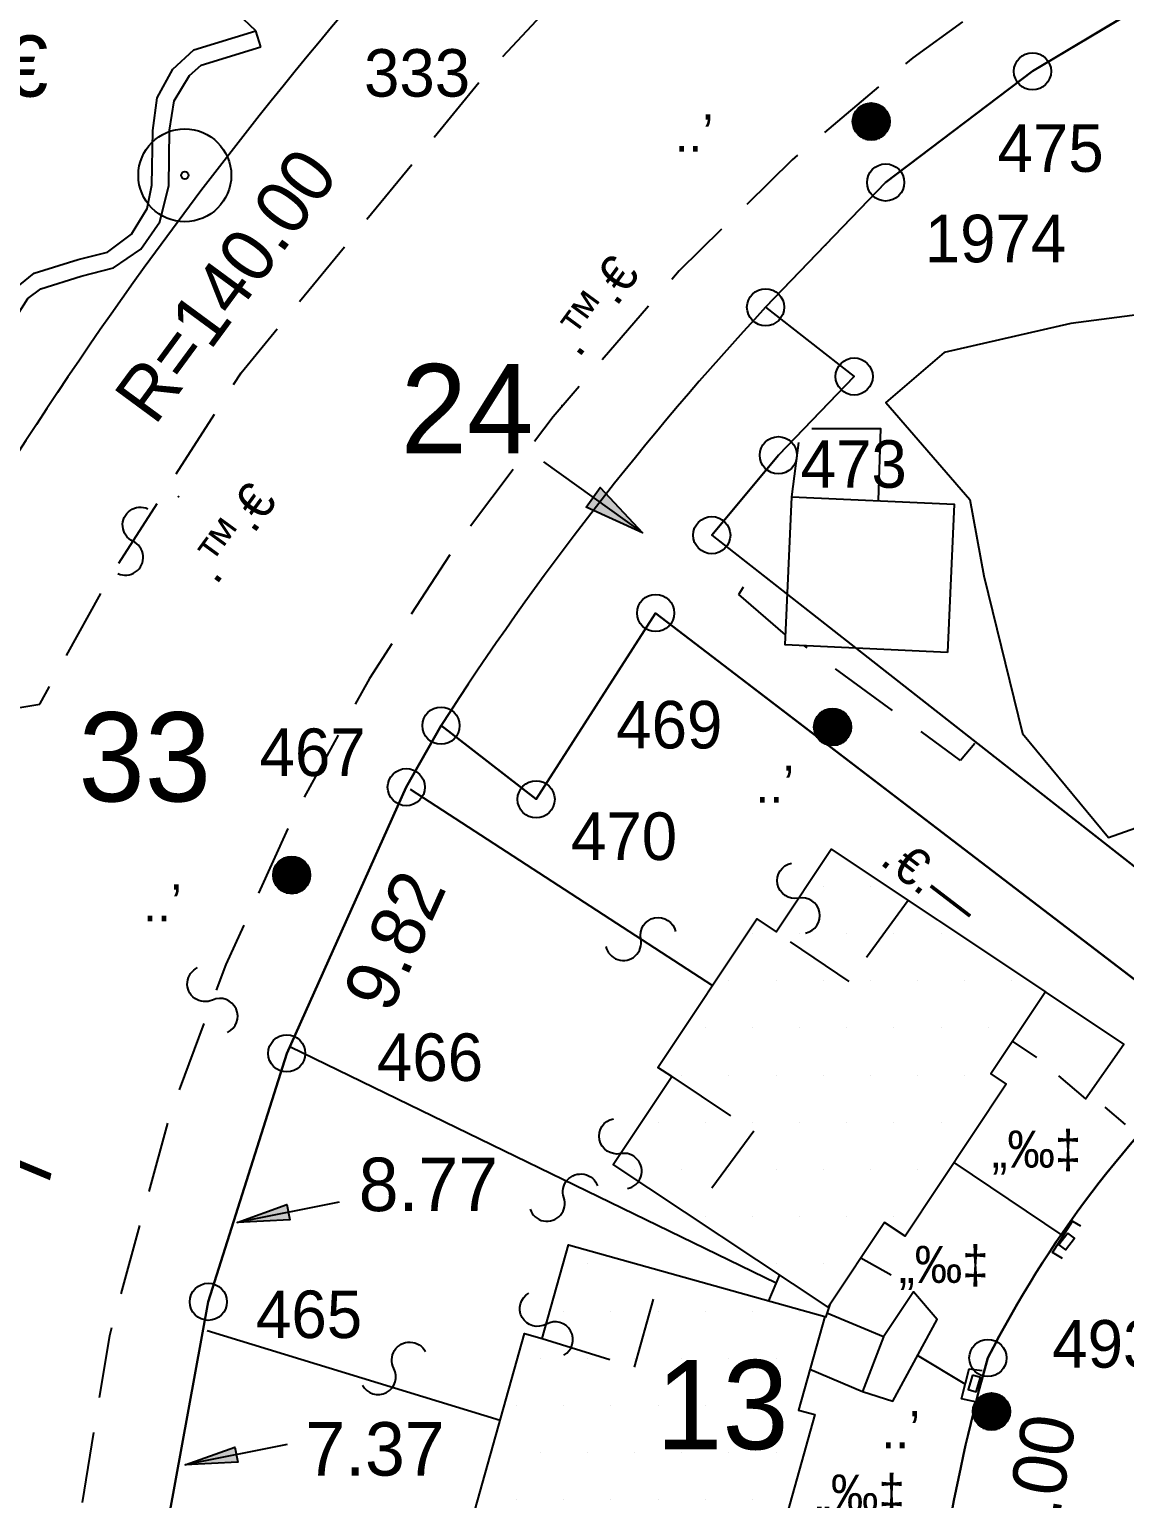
# Model space of a CAD drawing. Extents: x 160399 to 161261, y 619798 to 620526.
# Drawn here: x 160834.09 to 160870.94, y 620128.36 to 620177.8 of the extents above; entities that cross this region are included whole.
import ezdxf
from ezdxf.enums import TextEntityAlignment as Align

# ---------------------------------------------------------------- set-up
doc = ezdxf.new("R2010")
doc.units = 0
doc.header["$LTSCALE"] = 0.3749999999999999
doc.header["$MEASUREMENT"] = 0
doc.linetypes.add('HIDDEN', pattern=[9.524999999999999, 6.35, -3.175])
doc.layers.get('0').update_dxf_attribs({"linetype": 'CONTINUOUS'})
for name, color, linetype in [('FNCP002', 251, 'CONTINUOUS'), ('FNCS012', 3, 'CONTINUOUS'), ('PCLP004', 7, 'CONTINUOUS'), ('PCLS002', 2, 'CONTINUOUS'), ('PCLS007', 4, 'CONTINUOUS'), ('PCLS012', 4, 'CONTINUOUS'), ('PH-BLDH001', 3, 'CONTINUOUS'), ('PH-BLDP001', 3, 'CONTINUOUS'), ('PH-BLDP008', 3, 'CONTINUOUS'), ('PH-BLDP030', 3, 'HIDDEN'), ('PH-BLDP031', 3, 'HIDDEN'), ('PH-FNCP000', 3, 'CONTINUOUS'), ('PH-FNCP006', 3, 'CONTINUOUS'), ('PH-FNCP007', 3, 'CONTINUOUS'), ('PH-LGTS008', 3, 'CONTINUOUS'), ('PH-PHNS006', 3, 'CONTINUOUS'), ('PH-RODP021', 3, 'HIDDEN'), ('PH-RODP026', 3, 'HIDDEN'), ('PH-RODT100', 3, 'HIDDEN'), ('PH-TREP001', 3, 'CONTINUOUS'), ('RODS001', 7, 'CONTINUOUS'), ('RODS004', 3, 'CONTINUOUS'), ('SRVS002', 6, 'CONTINUOUS'), ('SRVS007', 2, 'CONTINUOUS'), ('UD_PCLS008', 11, 'CONTINUOUS')]:
    doc.layers.add(name, color=color, linetype=linetype)
doc.styles.add('HEBTXT', font='hebtxt')

# ---------------------------------------------------------------- blocks, each defined once
blk = doc.blocks.new('*X18')
at = {"color": 0}
for p, q in [((160862.16875, 620148.9375), (160862.16875, 620148.9375)), ((160863.75625, 620148.9375), (160863.75625, 620148.9375)), ((160859.7875, 620147.35), (160859.7875, 620147.35)), ((160861.375, 620147.35), (160861.375, 620147.35)), ((160862.9625, 620147.35), (160862.9625, 620147.35)), ((160864.55, 620147.35), (160864.55, 620147.35)), ((160866.1375, 620147.35), (160866.1375, 620147.35)), ((160858.99375, 620145.7625), (160858.99375, 620145.7625)), ((160860.58125, 620145.7625), (160860.58125, 620145.7625)), ((160862.16875, 620145.7625), (160862.16875, 620145.7625)), ((160863.75625, 620145.7625), (160863.75625, 620145.7625)), ((160865.34375, 620145.7625), (160865.34375, 620145.7625)), ((160866.93125, 620145.7625), (160866.93125, 620145.7625)), ((160868.51875, 620145.7625), (160868.51875, 620145.7625)), ((160858.2, 620144.1749999999), (160858.2, 620144.1749999999)), ((160859.7875, 620144.1749999999), (160859.7875, 620144.1749999999)), ((160861.375, 620144.1749999999), (160861.375, 620144.1749999999)), ((160862.9625, 620144.1749999999), (160862.9625, 620144.1749999999)), ((160864.55, 620144.1749999999), (160864.55, 620144.1749999999)), ((160866.1375, 620144.1749999999), (160866.1375, 620144.1749999999)), ((160867.7249999999, 620144.1749999999), (160867.7249999999, 620144.1749999999)), ((160857.40625, 620142.5875), (160857.40625, 620142.5875)), ((160858.99375, 620142.5875), (160858.99375, 620142.5875)), ((160860.58125, 620142.5875), (160860.58125, 620142.5875)), ((160862.16875, 620142.5875), (160862.16875, 620142.5875)), ((160863.75625, 620142.5875), (160863.75625, 620142.5875)), ((160865.34375, 620142.5875), (160865.34375, 620142.5875)), ((160866.93125, 620142.5875), (160866.93125, 620142.5875)), ((160856.6125, 620141), (160856.6125, 620141)), ((160858.2, 620141), (160858.2, 620141)), ((160859.7875, 620141), (160859.7875, 620141)), ((160861.375, 620141), (160861.375, 620141)), ((160862.9625, 620141), (160862.9625, 620141)), ((160864.55, 620141), (160864.55, 620141)), ((160866.1375, 620141), (160866.1375, 620141)), ((160855.81875, 620139.4125), (160855.81875, 620139.4125)), ((160857.40625, 620139.4125), (160857.40625, 620139.4125)), ((160858.99375, 620139.4125), (160858.99375, 620139.4125)), ((160860.58125, 620139.4125), (160860.58125, 620139.4125)), ((160862.16875, 620139.4125), (160862.16875, 620139.4125)), ((160863.75625, 620139.4125), (160863.75625, 620139.4125)), ((160865.34375, 620139.4125), (160865.34375, 620139.4125)), ((160858.2, 620137.825), (160858.2, 620137.825)), ((160859.7875, 620137.825), (160859.7875, 620137.825)), ((160861.375, 620137.825), (160861.375, 620137.825)), ((160862.9625, 620137.825), (160862.9625, 620137.825)), ((160864.55, 620137.825), (160864.55, 620137.825)), ((160860.58125, 620136.2374999999), (160860.58125, 620136.2374999999)), ((160862.16875, 620136.2374999999), (160862.16875, 620136.2374999999))]:
    blk.add_line(p, q, dxfattribs=at)
blk = doc.blocks.new('*X17')
at = {"color": 0}
for p, q in [((160854.23125, 620136.2374999999), (160854.23125, 620136.2374999999)), ((160855.81875, 620136.2374999999), (160855.81875, 620136.2374999999)), ((160853.4375, 620134.65), (160853.4375, 620134.65)), ((160855.025, 620134.65), (160855.025, 620134.65)), ((160856.6125, 620134.65), (160856.6125, 620134.65)), ((160858.2, 620134.65), (160858.2, 620134.65)), ((160859.7875, 620134.65), (160859.7875, 620134.65)), ((160861.375, 620134.65), (160861.375, 620134.65)), ((160852.64375, 620133.0625), (160852.64375, 620133.0625)), ((160854.23125, 620133.0625), (160854.23125, 620133.0625)), ((160855.81875, 620133.0625), (160855.81875, 620133.0625)), ((160857.40625, 620133.0625), (160857.40625, 620133.0625)), ((160858.99375, 620133.0625), (160858.99375, 620133.0625)), ((160860.58125, 620133.0625), (160860.58125, 620133.0625)), ((160851.85, 620131.475), (160851.85, 620131.475)), ((160853.4375, 620131.475), (160853.4375, 620131.475)), ((160855.025, 620131.475), (160855.025, 620131.475)), ((160856.6125, 620131.475), (160856.6125, 620131.475)), ((160858.2, 620131.475), (160858.2, 620131.475)), ((160859.7875, 620131.475), (160859.7875, 620131.475)), ((160861.375, 620131.475), (160861.375, 620131.475)), ((160851.05625, 620129.8875), (160851.05625, 620129.8875)), ((160852.64375, 620129.8875), (160852.64375, 620129.8875)), ((160854.23125, 620129.8875), (160854.23125, 620129.8875)), ((160855.81875, 620129.8875), (160855.81875, 620129.8875)), ((160857.40625, 620129.8875), (160857.40625, 620129.8875)), ((160858.99375, 620129.8875), (160858.99375, 620129.8875)), ((160860.58125, 620129.8875), (160860.58125, 620129.8875)), ((160851.85, 620128.2999999999), (160851.85, 620128.2999999999)), ((160853.4375, 620128.2999999999), (160853.4375, 620128.2999999999)), ((160855.025, 620128.2999999999), (160855.025, 620128.2999999999)), ((160856.6125, 620128.2999999999), (160856.6125, 620128.2999999999)), ((160858.2, 620128.2999999999), (160858.2, 620128.2999999999)), ((160859.7874999999, 620128.2999999999), (160859.7874999999, 620128.2999999999)), ((160851.05625, 620126.7125), (160851.05625, 620126.7125)), ((160852.64375, 620126.7125), (160852.64375, 620126.7125)), ((160854.23125, 620126.7125), (160854.23125, 620126.7125)), ((160855.81875, 620126.7125), (160855.81875, 620126.7125)), ((160857.40625, 620126.7125), (160857.40625, 620126.7125)), ((160858.99375, 620126.7125), (160858.99375, 620126.7125)), ((160860.58125, 620126.7125), (160860.58125, 620126.7125)), ((160851.85, 620125.125), (160851.85, 620125.125)), ((160853.4375, 620125.125), (160853.4375, 620125.125)), ((160855.025, 620125.125), (160855.025, 620125.125)), ((160856.6125, 620125.125), (160856.6125, 620125.125)), ((160858.2, 620125.125), (160858.2, 620125.125)), ((160854.23125, 620123.5375), (160854.23125, 620123.5375)), ((160855.81875, 620123.5375), (160855.81875, 620123.5375)), ((160857.40625, 620123.5375), (160857.40625, 620123.5375))]:
    blk.add_line(p, q, dxfattribs=at)
blk = doc.blocks.new('*X11')
at = {"color": 0}
for p, q in [((-0.2822010586443644, 0.41275), (0.2822010586443644, 0.41275)), ((-0.2289535979188796, 0.4445), (0.2289535979188796, 0.4445)), ((-0.1522692927021072, 0.47625), (0.1522692927021072, 0.47625)), ((-0.5, 0), (0.5, 0)), ((-0.4989909192560522, 0.03175), (0.4989909192560522, 0.03175)), ((-0.4959513585020209, 0.0635), (0.4959513585020208, 0.0635)), ((-0.4908435977987285, 0.09525), (0.4908435977987285, 0.09525)), ((-0.4836021091765419, 0.127), (0.4836021091765419, 0.127)), ((-0.4741291358902129, 0.15875), (0.4741291358902129, 0.15875)), ((-0.4622875187586185, 0.1905), (0.4622875187586185, 0.1905)), ((-0.4478894255282212, 0.22225), (0.4478894255282212, 0.22225)), ((-0.4306785344082057, 0.254), (0.4306785344082057, 0.254)), ((-0.4103010327795922, 0.28575), (0.4103010327795922, 0.28575)), ((-0.3862560679135021, 0.3175), (0.3862560679135021, 0.3175)), ((-0.3578050272145432, 0.34925), (0.3578050272145432, 0.34925)), ((-0.3237885112229895, 0.381), (0.3237885112229895, 0.381)), ((-0.4989909192560522, -0.03175), (0.4989909192560522, -0.03175)), ((-0.4959513585020209, -0.0635), (0.4959513585020208, -0.0635)), ((-0.4908435977987285, -0.09525), (0.4908435977987285, -0.09525)), ((-0.4836021091765419, -0.127), (0.4836021091765419, -0.127)), ((-0.4741291358902129, -0.15875), (0.4741291358902129, -0.15875)), ((-0.4622875187586185, -0.1905), (0.4622875187586185, -0.1905)), ((-0.4478894255282212, -0.22225), (0.4478894255282212, -0.22225)), ((-0.4306785344082057, -0.254), (0.4306785344082057, -0.254)), ((-0.4103010327795922, -0.28575), (0.4103010327795922, -0.28575)), ((-0.3862560679135021, -0.3175), (0.3862560679135021, -0.3175)), ((-0.3578050272145432, -0.34925), (0.3578050272145432, -0.34925)), ((-0.3237885112229895, -0.381), (0.3237885112229895, -0.381)), ((-0.2822010586443644, -0.41275), (0.2822010586443644, -0.41275)), ((-0.2289535979188796, -0.4445), (0.2289535979188796, -0.4445)), ((-0.1522692927021072, -0.47625), (0.1522692927021072, -0.47625))]:
    blk.add_line(p, q, dxfattribs=at)
blk = doc.blocks.new('LGTS008')
blk.add_circle((0, 0), 0.5)
blk.add_blockref('*X11', (0, 0))
at = {"style": 'HEBTXT', "flags": 8}
blk.add_attdef('DESC', text='', height=1.5, dxfattribs=at).set_placement((-3.815126273058195, -0.6481117895361033), align=Align.CENTER)
at = {"style": 'HEBTXT', "flags": 9}
blk.add_attdef('ID', (0, -2.842750834517413), '', height=1.5, dxfattribs=at)
blk = doc.blocks.new('PHNS006')
at = {"layer": 'PH-PHNS006', "flags": 128}
blk.add_lwpolyline([(-0.5, -0.3125), (0.5, -0.3125), (0.5, 0.25), (-0.5, 0.25), (-0.5, -0.3125)], dxfattribs=at)
blk = doc.blocks.new('FNCS012')
blk.add_circle((0, 0), 0.001)
blk = doc.blocks.new('RODS004')
blk.add_circle((0, 0), 0.001)
blk = doc.blocks.new('SRVS002')
for radius in [1.25, 0.1]:
    blk.add_circle((0, 0), radius)
blk = doc.blocks.new('PCLS002')
blk.add_lwpolyline([(-0.8485281374238571, -0.8485281374238571, 1), (0, 0, -1), (0.8485281374238571, 0.8485281374238571, -1)], format="xyb")
blk = doc.blocks.new('PCLS008')
at = {"style": 'HEBTXT', "flags": 1}
blk.add_attdef('CAPTION', text='', height=1.5, dxfattribs=at).set_placement((-0.1651017121039331, -14.19119258294813), align=Align.CENTER)
blk = doc.blocks.new('SRVS007')
blk.add_circle((0, 0), 0.5)
at = {"style": 'HEBTXT'}
blk.add_attdef('NAME', text='', height=1.8, dxfattribs=at).set_placement((-0.01061771158461622, -2.996116567604858), align=Align.CENTER)
for tag, flags, p in [('KIND', 1, (1.110223024625157e-16, -6.042079831357224, -0.001)), ('HEIGHT', 1, (1.040834085586084e-16, -7.999999999999998, -0.001)), ('SOURCE-CODE', 9, (1.110223024625157e-16, -9.957920168642774, -0.001)), ('MARK-CODE', 9, (1.110223024625157e-16, -11.91584033728554, -0.0009999999999999998))]:
    blk.add_attdef(tag, text='', height=1.8, dxfattribs=dict(at, flags=flags)).set_placement(p, align=Align.CENTER)
blk = doc.blocks.new('PCLS007')
blk.add_circle((0, 0), 0.003125)
blk = doc.blocks.new('PCLS010')
blk.add_lwpolyline([(0.7499960592755787, -0.002431269442663295), (5.749996059275579, -0.002431269442663295), (3.249996059275579, 0.4975687305573367), (3.249996059275579, -0.5024312694426633), (5.749996059275579, -0.002431269442663295)])
blk.add_solid([(3.249996059275579, -0.5024312694426633), (3.249996059275579, 0.4975687305573367), (5.749996059275579, -0.002431269442663295)])
blk = doc.blocks.new('RODS001')
blk.add_circle((0, 0), 0.001)

msp = doc.modelspace()

# ---------------------------------------------------------------- linework, layer by layer
at = {"layer": 'FNCP002', "flags": 128}
msp.add_lwpolyline([(160924.6, 620194.59), (160894.87, 620188.17), (160885.2, 620185.44), (160876.26, 620181.44), (160867.84, 620176.39), (160862.9, 620172.65), (160858.86, 620168.45), (160861.84, 620166.12), (160859.29, 620163.47), (160857.05, 620160.78), (160875.96, 620145.94)], dxfattribs=at)
msp.add_lwpolyline([(160864.74, 620089.11), (160863.62, 620109.99), (160864.3, 620121.15, -0.05423491042838841), (160866.34, 620133.09, -0.09047541799776362), (160874.28, 620143.53), (160855.16, 620158.16), (160851.14, 620151.89), (160847.94, 620154.37), (160846.77, 620152.3), (160842.75, 620143.34), (160840.11, 620134.98), (160838.78, 620127.73), (160838.18, 620119.92, 0.05411386428547276)], format="xyb", dxfattribs=at)
at = {"layer": 'PCLP004'}
for p, q in [((160867.84, 620176.39), (160876.26, 620181.44)), ((160862.9, 620172.65), (160867.84, 620176.39)), ((160858.8599999789, 620168.4500000164), (160862.9, 620172.65)), ((160858.8599999789, 620168.4500000164), (160861.84, 620166.12)), ((160859.29, 620163.47), (160861.84, 620166.12)), ((160857.05, 620160.78), (160859.29, 620163.47)), ((160857.05, 620160.78), (160875.96, 620145.94)), ((160851.14, 620151.89), (160855.16, 620158.16)), ((160855.16, 620158.16), (160874.28, 620143.53)), ((160846.77, 620152.3), (160847.9399997738, 620154.3699995999)), ((160847.9399997738, 620154.3699995999), (160851.14, 620151.89)), ((160842.75, 620143.34), (160846.77, 620152.3)), ((160840.11, 620134.98), (160842.75, 620143.34)), ((160838.78, 620127.73), (160840.11, 620134.98))]:
    msp.add_line(p, q, dxfattribs=at)
for centre, radius, start, end in [((160951.4462928065, 620087.8096849095), 139.9999999996648, 139.4366832742849, 147.8301568952172), ((160934.1234517014, 620098.8034597225), 102.5437845024917, 137.2197523063664, 147.1882137347923), ((160898.9214734275, 620116.5499331133), 36.53937905728564, 132.4061219001808, 153.0852583639297), ((160920.1964592712, 620117.7441225449), 56.00012643106428, 164.0956100639577, 176.5131702202768)]:
    msp.add_arc(centre, radius, start, end, dxfattribs=at)
at = {"layer": 'PH-BLDP001'}
for points in [[(160860.963, 620134.797, 40.415), (160853.737, 620139.605, 39.994), (160855.702, 620142.559, 41.81399999999999), (160855.24, 620142.866, 41.681), (160858.565, 620147.863, 41.59399999999999), (160859.214, 620147.4310000001, 41.661), (160861.066, 620150.2150000001, 39.759), (160868.277, 620145.417, 40.328), (160866.434, 620142.647, 42.062), (160866.958, 620142.299, 41.58), (160863.558, 620137.189, 41.627), (160862.862, 620137.652, 41.627), (160862.862, 620137.652, 41.627), (160860.963, 620134.797, 40.415)], [(160857.171, 620122.115, 40.67), (160848.91, 620124.426, 40.328), (160849.836, 620127.7390000001, 41.989), (160849.079, 620127.951, 41.989), (160850.746, 620133.9110000001, 41.989), (160851.349, 620133.7420000001, 41.928), (160852.231, 620136.895, 40.349), (160860.85, 620134.4850000001, 42.14899999999999), (160859.969, 620131.337, 42.142), (160860.52, 620131.1830000001, 42.142), (160858.862, 620125.256, 41.895), (160858.109, 620125.4670000001, 41.895), (160858.109, 620125.4670000001, 41.895), (160857.171, 620122.115, 40.67)]]:
    msp.add_polyline3d(points, close=True, dxfattribs=at)
at = {"layer": 'PH-BLDP008'}
for points in [[(160860.421, 620164.373, 34.833), (160862.724, 620164.372, 34.833), (160862.649, 620161.941, 35.38800000000001)], [(160859.747, 620162.0730000001, 35.288), (160859.98, 620163.8960000001, 34.833)]]:
    msp.add_polyline3d(points, dxfattribs=at)
for points in [[(160864.98, 620156.836, 35.596), (160859.52, 620157.0850000001, 35.596), (160859.747, 620162.0730000001, 35.556), (160865.207, 620161.8250000001, 35.556), (160865.207, 620161.8250000001, 35.556), (160864.98, 620156.836, 35.596)], [(160862.123, 620131.966, 35.716), (160863.147, 620131.632, 35.716), (160864.631, 620134.385, 35.716), (160863.84, 620135.3150000001, 35.716), (160862.824, 620133.801, 35.716), (160862.123, 620131.966, 35.716)]]:
    msp.add_polyline3d(points, close=True, dxfattribs=at)
at = {"layer": 'PH-BLDP030'}
for points in [[(160863.663, 620148.4870000001, 40.402), (160861.669, 620145.755, 41.768), (160859.214, 620147.4310000001, 41.768)], [(160855.702, 620142.559, 41.768), (160858.461, 620140.719, 41.674), (160856.355, 620137.863, 40.288)], [(160851.349, 620133.7420000001, 40.288), (160854.451, 620132.7760000001, 40.911), (160855.357, 620136.0210000001, 40.596)]]:
    msp.add_polyline3d(points, dxfattribs=at)
at = {"layer": 'PH-BLDP031'}
for points in [[(160859.329, 620135.8840000001, 40.402), (160858.954, 620135.015, 40.402)], [(160861.022, 620134.886, 40.643), (160860.876, 620134.4550000001, 40.643)]]:
    msp.add_polyline3d(points, dxfattribs=at)
at = {"layer": 'PH-FNCP000'}
for points in [[(160832.949, 620165.511, 33.942), (160832.874, 620167.05, 33.942), (160832.983, 620168.061, 33.942), (160833.468, 620168.9550000001, 33.942), (160834.25, 620169.5950000001, 33.942), (160835.729, 620170.0580000001, 33.942), (160836.714, 620170.305, 33.942), (160837.53, 620170.907, 33.942), (160838.055, 620171.775, 33.942), (160838.211, 620172.564, 33.942), (160838.243, 620174.398, 33.942), (160838.393, 620175.4920000001, 33.942), (160838.918, 620176.463, 33.942), (160839.626, 620177.1100000001, 33.942), (160841.707, 620177.755, 33.942)], [(160841.875, 620177.213, 33.675), (160841.707, 620177.755, 33.675)], [(160833.515, 620165.5380000001, 33.942), (160833.44, 620167.089, 33.942), (160833.555, 620167.9820000001, 33.942), (160834.039, 620168.741, 33.942), (160834.474, 620169.071, 33.942), (160835.833, 620169.496, 33.942), (160836.918, 620169.7740000001, 33.942), (160837.839, 620170.41, 33.942), (160838.482, 620171.326, 33.942), (160838.778, 620172.5480000001, 33.942), (160838.81, 620174.4060000001, 33.942), (160838.959, 620175.393, 33.942), (160839.478, 620176.245, 33.942), (160839.875, 620176.594, 33.942), (160841.875, 620177.213, 33.942)], [(160868.714, 620142.582, 35.241), (160869.625, 620141.8130000001, 35.241), (160870.909, 620143.648, 35.241), (160868.277, 620145.417, 35.241)], [(160867.99, 620143.197, 35.194), (160867.167, 620143.7490000001, 35.188)], [(160870.971, 620140.9500000001, 34.759), (160870.288, 620141.532, 34.351)], [(160868.87, 620137.1980000001, 34.86), (160865.21, 620139.6730000001, 34.86)], [(160868.846, 620136.437, 0), (160868.512, 620136.6440000001, 0), (160869.187, 620137.689, 0), (160869.461, 620137.542, 0)], [(160863.084, 620135.876, 35.736), (160862.06, 620136.446, 35.736)], [(160862.824, 620133.801, 35.669), (160860.925, 620134.601, 35.669)], [(160865.577, 620132.2030000001, 35.01300000000001), (160863.976, 620133.169, 36.178)], [(160860.353, 620132.7080000001, 35.723), (160862.123, 620131.966, 35.723)], [(160866.066, 620131.581, 34.926), (160865.45, 620131.7150000001, 34.926), (160865.71, 620132.719, 34.926), (160866.145, 620132.6730000001, 34.926)]]:
    msp.add_polyline3d(points, dxfattribs=at)
at = {"layer": 'PH-FNCP006'}
msp.add_polyline3d([(160842.873, 620143.5650000001, 34.98), (160859.212, 620135.6140000001, 34.98)], dxfattribs=at)
at = {"layer": 'PH-FNCP007'}
for points in [[(160846.9, 620152.231, 34.398), (160857.074, 620145.622, 34.103)], [(160840.071, 620134.0140000001, 34.98), (160849.93, 620130.995, 34.98)]]:
    msp.add_polyline3d(points, dxfattribs=at)
at = {"layer": 'PH-RODP021', "flags": 128}
for points in [[(160892, 620297.109), (160864.639, 620292.06), (160842.458, 620288.2910000001), (160817.974, 620284.3990000001), (160794.42, 620281.2320000001), (160792.78, 620281.143), (160777.902, 620278.2910000001), (160766.296, 620276.0380000001), (160755.581, 620273.8990000001), (160732.106, 620272.1710000001), (160728.645, 620271.7860000001), (160726.281, 620271.219), (160724.04, 620270.278), (160721.98, 620268.9870000001), (160720.496, 620267.7220000001), (160718.195, 620265.116), (160717.139, 620262.819), (160716.452, 620260.385), (160716.151, 620257.875), (160716.263, 620255.187), (160718.52, 620239.926), (160723.117, 620212.598), (160731.524, 620162.0780000001), (160738.579, 620119.001), (160744.217, 620080.8030000001), (160744.614, 620078.1120000001), (160745.121, 620075.8330000001), (160746.003, 620073.672), (160747.74, 620071.0530000001), (160749.426, 620069.299), (160751.373, 620067.8400000001), (160753.529, 620066.714), (160755.778, 620065.966), (160758.804, 620065.6900000001), (160761.841, 620065.809), (160763.49, 620066.04), (160764.526, 620067.52), (160778.776, 620069.4680000001), (160780.205, 620070.113), (160781.429, 620071.0930000001), (160782.37, 620072.3470000001), (160782.962, 620073.7760000001), (160781.469, 620088.763), (160781.036, 620089.731), (160780.279, 620090.4750000001), (160779.304, 620090.892), (160778.455, 620090.949), (160765.644, 620089.0630000001), (160764.04, 620100.515), (160763.05, 620100.287), (160760.517, 620117.997), (160764.352, 620118.657), (160764.693, 620119.052), (160764.759, 620119.802), (160763.909, 620127.5390000001), (160763.613, 620128.2490000001), (160763.151, 620128.402), (160759.56, 620127.878), (160756.207, 620145.8740000001), (160771.44, 620148.6730000001), (160772.828, 620139.403), (160770.05, 620138.9580000001), (160769.408, 620138.6630000001), (160769.201, 620138.148), (160769.215, 620137.5390000001), (160769.59, 620137.084), (160769.978, 620136.7890000001), (160770.788, 620136.797), (160773.787, 620137.221), (160774.516, 620137.865), (160774.857, 620138.186), (160775.024, 620138.829), (160775.11, 620139.4180000001), (160774.982, 620140.201), (160770.775, 620166.1640000001), (160770.666, 620167.831), (160770.451, 620168.8080000001), (160769.928, 620169.4230000001), (160769.419, 620169.7980000001), (160768.489, 620169.797), (160761.588, 620168.807), (160757.161, 620200.473), (160761.719, 620201.28), (160761.362, 620203.643), (160771.803, 620205.0850000001), (160774.431, 620187.02), (160771.185, 620186.388), (160770.301, 620186.0390000001), (160770.255, 620185.5430000001), (160770.349, 620185.081), (160770.945, 620184.721), (160771.481, 620184.694), (160775.858, 620185.381), (160776.492, 620180.241), (160772.048, 620179.42), (160771.245, 620179.145), (160771.205, 620178.6490000001), (160771.36, 620178.228), (160775.661, 620174.376), (160781.545, 620137.55), (160782.418, 620136.978), (160783.721, 620136.782), (160786.566, 620137.24), (160787.142, 620137.537), (160787.449, 620138.419), (160787.214, 620139.2420000001), (160786.728, 620139.6780000001), (160786.08, 620139.755), (160785.754, 620139.636), (160783.124, 620138.997), (160778.794, 620166.305), (160793.82, 620168.7220000001), (160796.838, 620148.3150000001), (160793.505, 620147.836), (160792.992, 620147.591), (160792.762, 620147.071), (160792.81, 620146.738), (160794.318, 620137.3), (160794.617, 620136.7740000001), (160795.176, 620136.544), (160795.617, 620136.626), (160798.609, 620136.983), (160799.175, 620132.4580000001), (160795.14, 620131.685), (160794.553, 620131.4480000001), (160794.221, 620130.91), (160794.204, 620130.5190000001), (160795.039, 620124.381), (160795.083, 620123.795), (160795.487, 620123.368), (160796.305, 620123.378), (160800.442, 620123.724), (160804.031, 620094.005), (160788.83, 620092.0630000001), (160788.108, 620091.55), (160787.681, 620090.7740000001), (160787.607, 620090.1070000001), (160789.219, 620076.6070000001), (160789.582, 620075.202), (160790.31, 620073.947), (160791.348, 620072.934), (160792.621, 620072.2370000001), (160794.034, 620071.908), (160795.241, 620071.9330000001), (160807.624, 620073.517), (160809.004, 620072.327), (160816.668, 620073.579), (160818.945, 620074.407), (160821.058, 620075.594), (160822.951, 620077.106), (160824.574, 620078.905), (160825.885, 620080.944), (160826.848, 620083.167), (160827.438, 620085.517), (160827.64, 620087.932), (160827.558, 620089.5210000001), (160827.395, 620092.4870000001), (160825.17, 620094.513), (160824.131, 620125.044), (160825.22, 620131.8150000001), (160826.696, 620138.511), (160828.553, 620145.113), (160829.693, 620148.572), (160832.331, 620154.733), (160834.44, 620155.0970000001), (160836.812, 620159.39), (160841.211, 620166.2420000001), (160849.335, 620176.157), (160851.997, 620179.0040000001), (160852.242, 620181.7890000001), (160859.654, 620187.513), (160868.324, 620193.2180000001), (160871.19, 620192.3030000001), (160877.572, 620196.5800000001), (160884.423, 620200.937), (160898.172, 620203.1630000001)], [(160898.078, 620191.875), (160892.633, 620190.7320000001), (160887.283, 620189.2080000001), (160882.054, 620187.309), (160877.362, 620185.233), (160872.643, 620182.7740000001), (160868.119, 620179.973), (160863.814, 620176.8450000001), (160859.753, 620173.407), (160855.957, 620169.6780000001), (160851.715, 620164.7660000001), (160848.462, 620160.4720000001), (160845.531, 620155.952), (160842.938, 620151.23), (160840.697, 620146.332), (160838.82, 620141.283), (160836.782, 620133.832), (160835.86, 620128.1830000001), (160835.329, 620122.484), (160835.191, 620116.762), (160835.694, 620108.446), (160836.456, 620095.1730000001), (160834.617, 620092.9280000001), (160835.146, 620085.887), (160836.053, 620082.018), (160837.07, 620080.3300000001), (160838.402, 620078.8770000001), (160839.997, 620077.7180000001), (160841.79, 620076.8990000001), (160843.495, 620076.4820000001), (160859.399, 620077.762), (160861.098, 620078.316), (160862.633, 620079.229), (160863.932, 620080.456), (160864.93, 620081.937), (160865.639, 620083.839), (160865.538, 620085.111), (160864.855, 620085.1240000001)]]:
    msp.add_lwpolyline(points, dxfattribs=at)
at = {"layer": 'PH-RODP026', "flags": 128}
for points in [[(160841.707, 620177.755), (160828.127, 620190.608), (160821.407, 620197.27)], [(160859.536, 620157.429), (160857.956, 620158.778), (160858.471, 620159.6290000001)], [(160865.899, 620153.765), (160865.418, 620153.202), (160860.17, 620157.055)]]:
    msp.add_lwpolyline(points, dxfattribs=at)
at = {"layer": 'PH-TREP001'}
msp.add_polyline3d([(160867.499, 620154.108, 35.736), (160870.4, 620150.609, 35.736), (160875.098, 620152.267, 35.743), (160878.871, 620155.262, 35.783), (160875.942, 620159.2690000001, 35.79), (160875.102, 620163.7200000001, 35.797), (160871.972, 620168.2760000001, 35.76300000000001), (160869.134, 620167.905, 35.656), (160864.864, 620166.9310000001, 35.067), (160862.911, 620165.2420000001, 34.739), (160865.732, 620161.978, 34.826), (160866.209, 620159.408, 35.181), (160867.499, 620154.108, 35.174)], close=True, dxfattribs=at)

# ---------------------------------------------------------------- block references
at = {"layer": 'FNCS012'}
ref = msp.add_blockref('FNCS012', (160866.1276466032, 620149.7679147592), dxfattribs=dict(at, xscale=1.25, yscale=1.25, zscale=1.25, rotation=322.5779627275338))
ref.add_attrib('FENCE_TYPE', '.€.—', dxfattribs={"layer": '0', "height": 1.25, "rotation": 322.5779627275338, "style": 'HEBTXT', "flags": 8}).set_placement((160864.0617657214, 620148.668325246), align=Align.CENTER)
at = {"layer": 'PCLS002'}
for p, rotation in [((160837.5743221905, 620160.5774134235, 31.614), 20.05363304080892), ((160859.9695587593, 620148.5667859536, 40.88504278608066), 56.36696209645522), ((160854.6609801591, 620147.1894904786, 34.17296666533056), 326.9923670759744), ((160840.2522742862, 620145.1357186316, 32.619), 69.60704121231879), ((160853.9768338059, 620139.9655440522, 40.21613614590802), 56.36815987246764), ((160852.073081622, 620138.486166079, 34.98), 334.0511906739616), ((160851.4849779505, 620134.2280980477, 41.68456555117568), 74.37190913688576), ((160846.3563092399, 620132.7404223473, 34.98), 342.9744862624117)]:
    msp.add_blockref('PCLS002', p, dxfattribs=dict(at, rotation=rotation))
at = {"layer": 'PCLS007'}
for name, p, xscale, yscale, zscale, rotation in [('PCLS007', (160865.3699, 620174.52), 1.25, 1.25, 1.25, 37.12881805794252), ('PCLS007', (160860.8799, 620170.54995), 1.25, 1.25, 1.25, 46.11308118144121), ('PCLS007', (160860.3499, 620167.2849000001), 1.25, 1.25, 1.25, 321.9788878520996), ('PCLS007', (160860.56495, 620164.7949000001), 1.25, 1.25, 1.25, 46.10282874767581), ('PCLS007', (160858.16995, 620162.1249500001), 1.25, 1.25, 1.25, 50.21308048582662), ('PCLS007', (160853.15, 620155.025), 1.25, 1.25, 1.25, 57.33410546484312), ('PCLS007', (160847.35495, 620153.33495), 1.25, 1.25, 1.25, 60.52082751385376), ('PCLS007', (160849.54, 620153.12995), 1.25, 1.25, 1.25, 322.2254343267698), ('PCLS007', (160866.5049, 620153.35995), 1.25, 1.25, 1.25, 321.8760546232837), ('PCLS007', (160864.71995, 620150.845), 1.25, 1.25, 1.25, 322.5778181013198), ('PCLS010', (160845.0255185522, 620138.4425235766), 0.6985923620522954, -0.5176743195625022, 0.6985923620522954, 191.3175474369953), ('PCLS010', (160843.2751539323, 620130.281227307), 0.6985923620522954, -0.5176743195625022, 0.6985923620522954, 191.3175474369953)]:
    msp.add_blockref(name, p, dxfattribs=dict(at, xscale=xscale, yscale=yscale, zscale=zscale, rotation=rotation))
ref = msp.add_blockref('PCLS007', (160844.75995, 620147.81995), dxfattribs=dict(at, xscale=1.25, yscale=1.25, zscale=1.25, rotation=65.83687101947162))
ref.add_attrib('FRONT-LEN', '9.82', dxfattribs={"layer": '0', "height": 1.8, "rotation": 65.83687101901937, "style": 'HEBTXT'}).set_placement((160847.1888182118, 620146.7733431326), align=Align.CENTER)
ref = msp.add_blockref('PCLS007', (160841.42995, 620139.1599000002), dxfattribs=dict(at, xscale=1.25, yscale=1.25, zscale=1.25))
ref.add_attrib('FRONT-LEN', '8.77', dxfattribs={"layer": '0', "height": 1.8, "rotation": 1.54583863072235e-09, "style": 'HEBTXT'}).set_placement((160847.5137908513, 620138.0316433313), align=Align.CENTER)
ref = msp.add_blockref('PCLS007', (160839.4448999999, 620131.3549), dxfattribs=dict(at, xscale=1.25, yscale=1.25, zscale=1.25))
ref.add_attrib('FRONT-LEN', '7.37', dxfattribs={"layer": '0', "height": 1.8, "rotation": 359.9999999990526, "style": 'HEBTXT'}).set_placement((160845.7189459, 620129.130534398), align=Align.CENTER)
at = {"layer": 'PCLS012'}
ref = msp.add_blockref('PCLS007', (160838.7126723644, 620170.822484427), dxfattribs=dict(at, xscale=1.25, yscale=1.25, zscale=1.25, rotation=53.63364498180857))
ref.add_attrib('FRONT-LEN', 'R=140.00', dxfattribs={"layer": '0', "height": 1.8, "rotation": 53.6336449839454, "style": 'HEBTXT'}).set_placement((160841.4244923825, 620168.6629247048), align=Align.CENTER)
at = {"layer": 'PCLS012', "xscale": 1.25, "yscale": 1.25, "zscale": 1.25}
for p, rotation in [((160853.09354931, 620161.6475324499), 52.20423680862464), ((160869.8376058963, 620138.6691434244), 52.74595439597889)]:
    msp.add_blockref('PCLS007', p, dxfattribs=dict(at, rotation=rotation))
at = {"layer": 'PCLS012'}
ref = msp.add_blockref('PCLS007', (160864.9961222139, 620127.1752692913), dxfattribs=dict(at, xscale=1.25, yscale=1.25, zscale=1.25, rotation=80.30431041463663))
ref.add_attrib('FRONT-LEN', 'R=56.00', dxfattribs={"layer": '0', "height": 1.8, "rotation": 80.3043104147477, "style": 'HEBTXT'}).set_placement((160868.543975089, 620126.4777054688), align=Align.CENTER)
at = {"layer": 'PH-BLDH001'}
for name in ['*X18', '*X17']:
    msp.add_blockref(name, (-1.369999999995343, 0.02000000001862645), dxfattribs=at)
at = {"layer": 'PH-LGTS008'}
ref = msp.add_blockref('LGTS008', (160862.414, 620174.7000000001, 32.938), dxfattribs=dict(at, xscale=1.25, yscale=1.25, zscale=1.25))
ref.add_attrib('DESC', '..’', dxfattribs={"layer": '0', "height": 1.25, "style": 'HEBTXT', "flags": 8}).set_placement((160856.4528651984, 620173.687325329), align=Align.CENTER)
ref = msp.add_blockref('LGTS008', (160861.113, 620154.3230000001, 33.3), dxfattribs=dict(at, xscale=1.25, yscale=1.25, zscale=1.25))
ref.add_attrib('DESC', '..’', dxfattribs={"layer": '0', "height": 1.25, "style": 'HEBTXT', "flags": 8}).set_placement((160859.1715789478, 620151.776212849), align=Align.CENTER)
ref = msp.add_blockref('LGTS008', (160842.917, 620149.3400000001, 33.407), dxfattribs=dict(at, xscale=1.25, yscale=1.25, zscale=1.25))
ref.add_attrib('DESC', '..’', dxfattribs={"layer": '0', "height": 1.25, "style": 'HEBTXT', "flags": 8}).set_placement((160838.5704772688, 620147.7789447126), align=Align.CENTER)
ref = msp.add_blockref('LGTS008', (160866.461, 620131.287, 33.474), dxfattribs=dict(at, xscale=1.25, yscale=1.25, zscale=1.25))
ref.add_attrib('DESC', '..’', dxfattribs={"layer": '0', "height": 1.25, "style": 'HEBTXT', "flags": 8}).set_placement((160863.4098664429, 620130.0533924802), align=Align.CENTER)
at = {"layer": 'PH-PHNS006', "xscale": 0.5, "yscale": 0.5, "zscale": 0.5}
for p, rotation in [((160869, 620136.9990000001, 35.067), 233.180014), ((160865.898, 620132.224, 34.88), 253.49284)]:
    msp.add_blockref('PHNS006', p, dxfattribs=dict(at, rotation=rotation))
at = {"layer": 'RODS001'}
ref = msp.add_blockref('RODS001', (160822.739071465, 620134.365203916), dxfattribs=dict(at, rotation=77.41001854531036))
ref.add_attrib('STREET-NAME', "' 17.00 ‡…˜ ˜ƒ", dxfattribs={"layer": '0', "color": 11, "height": 2, "rotation": 77.41001854531036, "style": 'HEBTXT'}).set_placement((160832.6138516736, 620132.1828444314), align=Align.CENTER)
at = {"layer": 'RODS004'}
ref = msp.add_blockref('RODS004', (160852.0069600102, 620165.1447826278), dxfattribs=dict(at, xscale=1.25, yscale=1.25, zscale=1.25, rotation=53.82930522634558))
ref.add_attrib('COVER_TYPE', '.™.€', dxfattribs={"layer": '0', "height": 1.25, "rotation": 53.82930522634558, "style": 'HEBTXT', "flags": 8}).set_placement((160853.6221180316, 620168.141448365), align=Align.CENTER)
ref = msp.add_blockref('RODS004', (160839.1065928235, 620162.0752392863), dxfattribs=dict(at, xscale=1.25, yscale=1.25, zscale=1.25, rotation=53.82930522634558))
ref.add_attrib('COVER_TYPE', '.™.€', dxfattribs={"layer": '0', "height": 1.25, "rotation": 53.82930522634558, "style": 'HEBTXT', "flags": 8}).set_placement((160841.4197408597, 620160.4954274944), align=Align.CENTER)
at = {"layer": 'SRVS002'}
ref = msp.add_blockref('SRVS002', (160839.32, 620172.89, 1000), dxfattribs=dict(at, xscale=1.25, yscale=1.25, zscale=1.25))
ref.add_attrib('NAME', '2448/€', dxfattribs={"layer": '0', "height": 2.06, "style": 'HEBTXT'}).set_placement((160830.5100662312, 620175.5369956661), align=Align.CENTER)
at = {"layer": 'SRVS007'}
ref = msp.add_blockref('SRVS007', (160845.09, 620178.85, 1000), dxfattribs=dict(at, xscale=1.25, yscale=1.25, zscale=1.25))
ref.add_attrib('NAME', '333', dxfattribs={"layer": '0', "height": 1.6, "style": 'HEBTXT'}).set_placement((160847.1348860396, 620175.5369956661), align=Align.CENTER)
ref = msp.add_blockref('SRVS007', (160867.84, 620176.39, 1000), dxfattribs=dict(at, xscale=1.25, yscale=1.25, zscale=1.25))
ref.add_attrib('NAME', '475', dxfattribs={"layer": '0', "height": 1.6, "style": 'HEBTXT'}).set_placement((160868.4508864181, 620173.0069457347), align=Align.CENTER)
ref = msp.add_blockref('SRVS007', (160862.9, 620172.65, 1000), dxfattribs=dict(at, xscale=1.25, yscale=1.25, zscale=1.25))
ref.add_attrib('NAME', '1974', dxfattribs={"layer": '0', "height": 1.6, "style": 'HEBTXT'}).set_placement((160866.5968733965, 620169.9626456299), align=Align.CENTER)
at = {"layer": 'SRVS007', "xscale": 1.25, "yscale": 1.25, "zscale": 1.25}
for p in [(160858.86, 620168.45, 1000), (160859.29, 620163.47, 1000), (160857.05, 620160.78, 1000), (160847.94, 620154.37, 1000)]:
    msp.add_blockref('SRVS007', p, dxfattribs=at)
at = {"layer": 'SRVS007'}
ref = msp.add_blockref('SRVS007', (160861.84, 620166.12, 1000), dxfattribs=dict(at, xscale=1.25, yscale=1.25, zscale=1.25))
ref.add_attrib('NAME', '473', dxfattribs={"layer": '0', "height": 1.6, "style": 'HEBTXT'}).set_placement((160861.8267278605, 620162.3748542904), align=Align.CENTER)
ref = msp.add_blockref('SRVS007', (160855.16, 620158.16, 1000), dxfattribs=dict(at, xscale=1.25, yscale=1.25, zscale=1.25))
ref.add_attrib('NAME', '469', dxfattribs={"layer": '0', "height": 1.6, "style": 'HEBTXT'}).set_placement((160855.6220647029, 620153.6027933385), align=Align.CENTER)
ref = msp.add_blockref('SRVS007', (160846.77, 620152.3, 1000), dxfattribs=dict(at, xscale=1.25, yscale=1.25, zscale=1.25))
ref.add_attrib('NAME', '467', dxfattribs={"layer": '0', "height": 1.6, "style": 'HEBTXT'}).set_placement((160843.6197466129, 620152.6738178959), align=Align.CENTER)
ref = msp.add_blockref('SRVS007', (160851.14, 620151.89, 1000), dxfattribs=dict(at, xscale=1.25, yscale=1.25, zscale=1.25))
ref.add_attrib('NAME', '470', dxfattribs={"layer": '0', "height": 1.6, "style": 'HEBTXT'}).set_placement((160854.0985949521, 620149.8481569693), align=Align.CENTER)
ref = msp.add_blockref('SRVS007', (160842.75, 620143.34, 1000), dxfattribs=dict(at, xscale=1.25, yscale=1.25, zscale=1.25))
ref.add_attrib('NAME', '466', dxfattribs={"layer": '0', "height": 1.6, "style": 'HEBTXT'}).set_placement((160847.570910288, 620142.4112590723), align=Align.CENTER)
ref = msp.add_blockref('SRVS007', (160840.11, 620134.98, 1000), dxfattribs=dict(at, xscale=1.25, yscale=1.25, zscale=1.25))
ref.add_attrib('NAME', '465', dxfattribs={"layer": '0', "height": 1.6, "style": 'HEBTXT'}).set_placement((160843.5012870088, 620133.7596666006), align=Align.CENTER)
ref = msp.add_blockref('SRVS007', (160866.34, 620133.09, 1000), dxfattribs=dict(at, xscale=1.25, yscale=1.25, zscale=1.25))
ref.add_attrib('NAME', '493', dxfattribs={"layer": '0', "height": 1.6, "style": 'HEBTXT'}).set_placement((160870.290530691, 620132.7644203282), align=Align.CENTER)
at = {"layer": 'UD_PCLS008'}
ref = msp.add_blockref('PCLS008', (160852.3938454226, 620158.8320600502, 24), dxfattribs=dict(at, xscale=1.25, yscale=1.25, zscale=1.25))
ref.add_attrib('PARCEL', '24', dxfattribs={"layer": '0', "height": 3, "style": 'HEBTXT'}).set_placement((160848.8166562517, 620165.0385336335), align=Align.MIDDLE_CENTER)
at = {"layer": 'UD_PCLS008', "xscale": 0.8192828473111149, "yscale": -0.8180933691328391, "zscale": 0.8192828473111149, "rotation": 324.5016430361695}
msp.add_blockref('PCLS010', (160850.887783326, 620163.5975187733), dxfattribs=at)
at = {"layer": 'UD_PCLS008'}
ref = msp.add_blockref('PCLS008', (160837.9727818599, 620152.445051822, 33), dxfattribs=dict(at, xscale=1.25, yscale=1.25, zscale=1.25))
ref.add_attrib('PARCEL', '33', dxfattribs={"layer": '0', "height": 3, "style": 'HEBTXT'}).set_placement((160837.9727818599, 620153.320051822), align=Align.MIDDLE_CENTER)
ref = msp.add_blockref('PCLS008', (160857.4057951067, 620130.6428957002, 13), dxfattribs=dict(at, xscale=1.25, yscale=1.25, zscale=1.25))
ref.add_attrib('PARCEL', '13', dxfattribs={"layer": '0', "height": 3, "style": 'HEBTXT'}).set_placement((160857.4057951067, 620131.5178957002), align=Align.MIDDLE_CENTER)

# ---------------------------------------------------------------- texts
at = {"layer": 'PH-RODT100', "style": 'HEBTXT', "width": 0.955}
for p in [(160866.4663668222, 620139.4931341638), (160863.3477380302, 620135.6132864911, 34.773), (160860.5272734419, 620127.9162279783, 34.773)]:
    msp.add_text('„‰‡', height=1.25, dxfattribs=at).set_placement(p)

doc.saveas('drawing.dxf')
